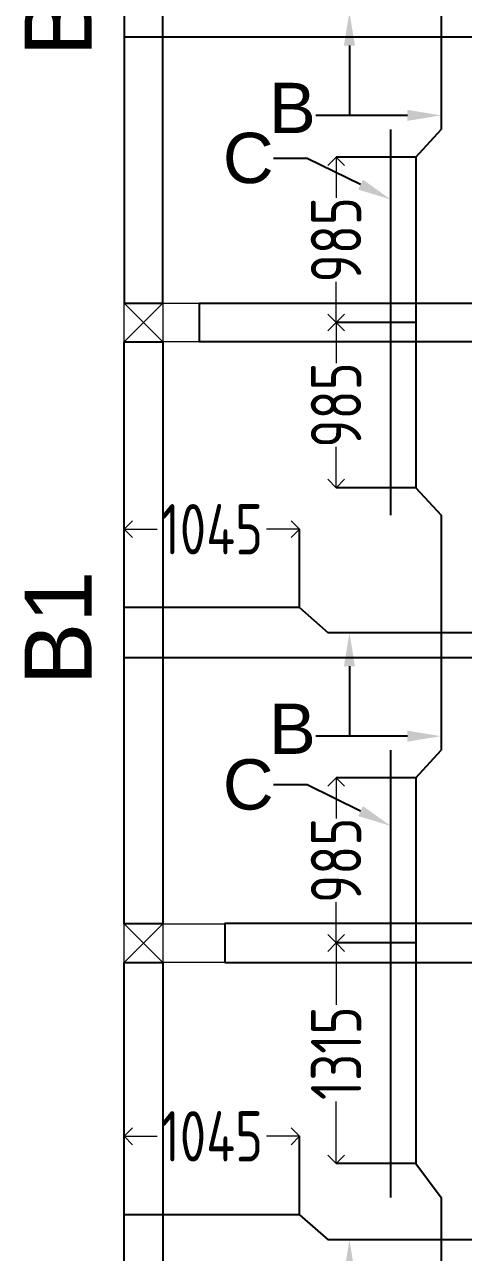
# Model space of a CAD drawing. Header units: inches. Extents: x -605 to 2991212, y -2872845 to 0.
# Drawn here: x 2795425 to 2798039, y -2709838 to -2702518 of the extents above; entities that cross this region are included whole.
import ezdxf
from ezdxf import colors
from ezdxf.entities.mleader import LeaderData, LeaderLine
from ezdxf.enums import TextEntityAlignment as Align
from ezdxf.math import Vec2, Vec3

# ---------------------------------------------------------------- set-up
doc = ezdxf.new("R2010")
doc.units = ezdxf.units.IN
doc.header["$LTSCALE"] = 600
doc.header["$MEASUREMENT"] = 0
doc.layers.add('RC BEAM', color=130, linetype='Continuous')
for name, color, linetype, lineweight in [('rDIMension', 1, 'Continuous', 18), ('rRCC 2', 40, 'Continuous', 15), ('rREINF 1', 1, 'Continuous', 25)]:
    doc.layers.add(name, color=color, linetype=linetype, lineweight=lineweight)
doc.styles.add('DIM', font='geniso.shx', dxfattribs={"width": 0.85})
doc.styles.get("Standard").update_dxf_attribs({"font": 'arial.ttf'})
doc.dimstyles.new('ST-100', dxfattribs={"dimscale": 100, "dimtxt": 2.5, "dimasz": 2, "dimexe": 0.18, "dimexo": 0.0625, "dimgap": 0.2, "dimtad": 0, "dimdec": 0, "dimzin": 0, "dimdsep": 46, "dimtxsty": 'DIM', "dimblk": 'OPEN90', "dimcen": 0.09, "dimclrd": 256, "dimclrt": 7, "dimadec": 0, "dimazin": 0, "dimtfac": 1, "dimtdec": 0, "dimtofl": 0, "dimtmove": 0, "dimatfit": 3, "dimldrblk": 'OPEN90', "dimfxl": 1, "dimtolj": 1, "dimtzin": 0, "dimlwd": -1, "dimarcsym": 0})

# ---------------------------------------------------------------- blocks, each defined once
blk = doc.blocks.new('_Open90')
at = {"color": 0, "linetype": 'ByBlock', "lineweight": -2}
for p, q in [((0, 0), (-1, 0)), ((-0.5, 0.5), (0, 0)), ((0, 0), (-0.5, -0.5))]:
    blk.add_line(p, q, dxfattribs=at)
blk = doc.blocks.new('*D2369')
at = {"layer": 'Defpoints', "color": 0}
for p in [(2796018.1, -2705526.6), (2796018.1, -2705993.8), (2797062.9, -2705993.8)]:
    blk.add_point(p, dxfattribs=at)
at = {"layer": 'rDIMension', "color": 0, "linetype": 'ByBlock', "lineweight": -2}
for p, q in [((2796018.1, -2705993.8), (2796018.1, -2705526.6)), ((2797062.9, -2705993.8), (2797062.9, -2705526.6))]:
    blk.add_line(p, q, dxfattribs=at)
at = {"layer": 'rDIMension'}
for p, q in [((2796118.1, -2705526.6), (2796214.5, -2705526.6)), ((2796962.9, -2705526.6), (2796866.5, -2705526.6))]:
    blk.add_line(p, q, dxfattribs=at)
at = {"layer": 'rDIMension', "xscale": 100, "yscale": 100, "zscale": 100, "rotation": 180}
blk.add_blockref('_Open90', (2796018.1, -2705526.6), dxfattribs=at)
at = {"layer": 'rDIMension', "xscale": 100, "yscale": 100, "zscale": 100}
blk.add_blockref('_Open90', (2797062.9, -2705526.6), dxfattribs=at)
at = {"layer": 'rDIMension', "color": 7, "insert": (2796540.5, -2705526.6), "char_height": 300, "attachment_point": 5, "style": 'DIM'}
blk.add_mtext('\\A1;1045', dxfattribs=at)
blk = doc.blocks.new('*D2373')
at = {"layer": 'Defpoints', "color": 0}
for p in [(2796018.1, -2709145.7), (2796018.1, -2709612.9), (2797062.9, -2709612.9)]:
    blk.add_point(p, dxfattribs=at)
at = {"layer": 'rDIMension', "color": 0, "linetype": 'ByBlock', "lineweight": -2}
for p, q in [((2796018.1, -2709612.9), (2796018.1, -2709145.7)), ((2797062.9, -2709612.9), (2797062.9, -2709145.7))]:
    blk.add_line(p, q, dxfattribs=at)
at = {"layer": 'rDIMension'}
for p, q in [((2796118.1, -2709145.7), (2796214.5, -2709145.7)), ((2796962.9, -2709145.7), (2796866.5, -2709145.7))]:
    blk.add_line(p, q, dxfattribs=at)
at = {"layer": 'rDIMension', "xscale": 100, "yscale": 100, "zscale": 100, "rotation": 180}
blk.add_blockref('_Open90', (2796018.1, -2709145.7), dxfattribs=at)
at = {"layer": 'rDIMension', "xscale": 100, "yscale": 100, "zscale": 100}
blk.add_blockref('_Open90', (2797062.9, -2709145.7), dxfattribs=at)
at = {"layer": 'rDIMension', "color": 7, "insert": (2796540.5, -2709145.7), "char_height": 300, "attachment_point": 5, "style": 'DIM'}
blk.add_mtext('\\A1;1045', dxfattribs=at)
blk = doc.blocks.new('*D2451')
at = {"layer": 'Defpoints', "color": 0}
for p in [(2797756, -2703308.9), (2797280.9, -2704293.8), (2797756, -2704293.8)]:
    blk.add_point(p, dxfattribs=at)
at = {"layer": 'rDIMension', "color": 0, "linetype": 'ByBlock', "lineweight": -2}
for p, q in [((2797756, -2703308.9), (2797280.9, -2703308.9)), ((2797756, -2704293.8), (2797280.9, -2704293.8))]:
    blk.add_line(p, q, dxfattribs=at)
at = {"layer": 'rDIMension'}
for p, q in [((2797280.9, -2703408.9), (2797280.9, -2703551.9)), ((2797280.9, -2704193.8), (2797280.9, -2704050.9))]:
    blk.add_line(p, q, dxfattribs=at)
at = {"layer": 'rDIMension', "xscale": 100, "yscale": 100, "zscale": 100}
for p, rotation in [((2797280.9, -2703308.9), 90), ((2797280.9, -2704293.8), 270)]:
    blk.add_blockref('_Open90', p, dxfattribs=dict(at, rotation=rotation))
at = {"layer": 'rDIMension', "color": 7, "insert": (2797280.9, -2703801.4), "char_height": 300, "attachment_point": 5, "rotation": 90, "style": 'DIM'}
blk.add_mtext('\\A1;985', dxfattribs=at)
blk = doc.blocks.new('*D2454')
at = {"layer": 'Defpoints', "color": 0}
for p in [(2797280.9, -2704293.8), (2797756, -2704293.8), (2797756, -2705278.9)]:
    blk.add_point(p, dxfattribs=at)
at = {"layer": 'rDIMension', "color": 0, "linetype": 'ByBlock', "lineweight": -2}
for p, q in [((2797756, -2704293.8), (2797280.9, -2704293.8)), ((2797756, -2705278.9), (2797280.9, -2705278.9))]:
    blk.add_line(p, q, dxfattribs=at)
at = {"layer": 'rDIMension'}
for p, q in [((2797280.9, -2704393.8), (2797280.9, -2704536.9)), ((2797280.9, -2705178.9), (2797280.9, -2705035.9))]:
    blk.add_line(p, q, dxfattribs=at)
at = {"layer": 'rDIMension', "xscale": 100, "yscale": 100, "zscale": 100}
for p, rotation in [((2797280.9, -2704293.8), 90), ((2797280.9, -2705278.9), 270)]:
    blk.add_blockref('_Open90', p, dxfattribs=dict(at, rotation=rotation))
at = {"layer": 'rDIMension', "color": 7, "insert": (2797280.9, -2704786.4), "char_height": 300, "attachment_point": 5, "rotation": 90, "style": 'DIM'}
blk.add_mtext('\\A1;985', dxfattribs=at)
blk = doc.blocks.new('*D2455')
at = {"layer": 'Defpoints', "color": 0}
for p in [(2797280.9, -2707008.1), (2797756, -2707008.1), (2797756, -2707993)]:
    blk.add_point(p, dxfattribs=at)
at = {"layer": 'rDIMension', "color": 0, "linetype": 'ByBlock', "lineweight": -2}
for p, q in [((2797756, -2707008.1), (2797280.9, -2707008.1)), ((2797756, -2707993), (2797280.9, -2707993))]:
    blk.add_line(p, q, dxfattribs=at)
at = {"layer": 'rDIMension'}
for p, q in [((2797280.9, -2707108.1), (2797280.9, -2707251.1)), ((2797280.9, -2707893), (2797280.9, -2707750.1))]:
    blk.add_line(p, q, dxfattribs=at)
at = {"layer": 'rDIMension', "xscale": 100, "yscale": 100, "zscale": 100}
for p, rotation in [((2797280.9, -2707008.1), 90), ((2797280.9, -2707993), 270)]:
    blk.add_blockref('_Open90', p, dxfattribs=dict(at, rotation=rotation))
at = {"layer": 'rDIMension', "color": 7, "insert": (2797280.9, -2707500.6), "char_height": 300, "attachment_point": 5, "rotation": 90, "style": 'DIM'}
blk.add_mtext('\\A1;985', dxfattribs=at)
blk = doc.blocks.new('*D2456')
at = {"layer": 'Defpoints', "color": 0}
for p in [(2797756, -2707993), (2797280.9, -2709307.7), (2797756, -2709307.7)]:
    blk.add_point(p, dxfattribs=at)
at = {"layer": 'rDIMension', "color": 0, "linetype": 'ByBlock', "lineweight": -2}
for p, q in [((2797756, -2707993), (2797280.9, -2707993)), ((2797756, -2709307.7), (2797280.9, -2709307.7))]:
    blk.add_line(p, q, dxfattribs=at)
at = {"layer": 'rDIMension'}
for p, q in [((2797280.9, -2708093), (2797280.9, -2708362.6)), ((2797280.9, -2709207.7), (2797280.9, -2708938.1))]:
    blk.add_line(p, q, dxfattribs=at)
at = {"layer": 'rDIMension', "xscale": 100, "yscale": 100, "zscale": 100}
for p, rotation in [((2797280.9, -2707993), 90), ((2797280.9, -2709307.7), 270)]:
    blk.add_blockref('_Open90', p, dxfattribs=dict(at, rotation=rotation))
at = {"layer": 'rDIMension', "color": 7, "insert": (2797280.9, -2708650.4), "char_height": 300, "attachment_point": 5, "rotation": 90, "style": 'DIM'}
blk.add_mtext('\\A1;1315', dxfattribs=at)

msp = doc.modelspace()

# ---------------------------------------------------------------- linework, layer by layer
at = {"layer": 'RC BEAM'}
for points in [[(2796018.1, -2704178.8), (2796248.1, -2704178.8), (2796248.1, -2700707.3), (2796018.1, -2700707.3)], [(2802768.2, -2704408.8), (2796468.1, -2704408.8), (2796468.1, -2704178.8), (2802768.2, -2704178.8)], [(2796248.1, -2707878.8), (2796018.1, -2707878.8), (2796018.1, -2704408.8), (2796248.1, -2704408.8)], [(2796618.1, -2708108.8), (2802618.2, -2708108.8), (2802618.2, -2707877.3), (2796618.1, -2707877.3)], [(2796248.1, -2712896.2), (2796018.1, -2712896.2), (2796018.1, -2708108.8), (2796248.1, -2708108.8)]]:
    msp.add_lwpolyline(points, close=True, dxfattribs=at)
at = {"layer": 'RC BEAM', "color": 1}
for points in [[(2797906, -2701741.7), (2797906, -2703144.4)], [(2799618.1, -2702593), (2796018.1, -2702593)], [(2797606, -2703144.4), (2797606, -2705443.2)], [(2797756, -2703308.9), (2797906, -2703144.4)], [(2797756, -2703308.9), (2797756, -2704293.8)], [(2797756, -2704293.8), (2797756, -2705278.9)], [(2797756, -2705278.9), (2797906, -2705443.2)], [(2797906, -2705443.2), (2797906, -2706843.9)], [(2797062.9, -2705993.8), (2796018.1, -2705993.8)], [(2797062.9, -2705993.8), (2797233, -2706143.8)], [(2798517.3, -2706143.8), (2797233, -2706143.8)], [(2799618.1, -2706293.8), (2796018.1, -2706293.8)], [(2797606, -2706843.9), (2797606, -2709509.7)], [(2797756, -2707008.1), (2797906, -2706843.9)], [(2797756, -2707008.1), (2797756, -2707993)], [(2797756, -2707993), (2797756, -2709307.7)], [(2797756, -2709307.7), (2797906, -2709509.7)], [(2797906, -2709509.7), (2797906, -2711494.3)], [(2797062.9, -2709612.9), (2796018.1, -2709612.9)], [(2797062.9, -2709612.9), (2797233, -2709762.9)], [(2798517.3, -2709762.9), (2797233, -2709762.9)]]:
    msp.add_lwpolyline(points, dxfattribs=at)
at = {"layer": 'rRCC 2', "color": 6}
for p, q in [((2796018.1, -2704178.8), (2796248.1, -2704408.8)), ((2796018.1, -2704408.8), (2796248.1, -2704178.8)), ((2796018.1, -2707878.8), (2796248.1, -2708108.8)), ((2796018.1, -2708108.8), (2796248.1, -2707878.8))]:
    msp.add_line(p, q, dxfattribs=at)
for points in [[(2796018.1, -2704408.8), (2796018.1, -2704178.8), (2796468.1, -2704178.8), (2796468.1, -2704408.8)], [(2796018.1, -2704178.8), (2796248.1, -2704178.8), (2796248.1, -2704408.8), (2796018.1, -2704408.8)], [(2796018.1, -2708108.8), (2796018.1, -2707878.8), (2796618.1, -2707878.8), (2796618.1, -2708108.8)], [(2796018.1, -2707878.8), (2796248.1, -2707878.8), (2796248.1, -2708108.8), (2796018.1, -2708108.8)]]:
    msp.add_lwpolyline(points, close=True, dxfattribs=at)

# ---------------------------------------------------------------- texts
at = {"layer": 'rRCC 2'}
for p in [(2795625.3, -2702366), (2795625.3, -2706115.5)]:
    msp.add_text('B1', height=400, rotation=90, dxfattribs=at).set_placement(p, align=Align.MIDDLE_CENTER)

# ---------------------------------------------------------------- dimensions: what is measured, and where the dimension line sits
at = {"layer": 'rDIMension', "color": 1, "linetype": 'ByBlock'}
for base, p1, p2, picture, middle in [((2797280.9, -2704293.8), (2797756, -2703308.9), (2797756, -2704293.8), '*D2451', (2797280.9, -2703801.4)), ((2797280.9, -2704293.8), (2797756, -2705278.9), (2797756, -2704293.8), '*D2454', (2797280.9, -2704786.4)), ((2797280.9, -2707008.1), (2797756, -2707993), (2797756, -2707008.1), '*D2455', (2797280.9, -2707500.6)), ((2797280.9, -2709307.7), (2797756, -2707993), (2797756, -2709307.7), '*D2456', (2797280.9, -2708650.4))]:
    dim = msp.add_linear_dim(base=base, p1=p1, p2=p2, angle=90, dimstyle='ST-100', override={"dimtxt": 3, "dimasz": 1, "dimexe": 0, "dimexo": 0, "dimblk": 'Open90', "dimtmove": 1, "dimfxl": 1.25, "dimtfillclr": 256, "dimarcsym": 2}, dxfattribs=at)
    dim.commit()
    dim.dimension.update_dxf_attribs({"geometry": picture, "text_midpoint": middle})
for base, p1, p2, picture, middle in [((2796018.1, -2705526.6), (2797062.9, -2705993.8), (2796018.1, -2705993.8), '*D2369', (2796540.5, -2705526.6)), ((2796018.1, -2709145.7), (2797062.9, -2709612.9), (2796018.1, -2709612.9), '*D2373', (2796540.5, -2709145.7))]:
    dim = msp.add_linear_dim(base=base, p1=p1, p2=p2, dimstyle='ST-100', override={"dimtxt": 3, "dimasz": 1, "dimexe": 0, "dimexo": 0, "dimblk": 'Open90', "dimtmove": 1, "dimfxl": 1.25, "dimtfillclr": 256, "dimarcsym": 2}, dxfattribs=at)
    dim.commit()
    dim.dimension.update_dxf_attribs({"geometry": picture, "text_midpoint": middle})

# ---------------------------------------------------------------- leaders
at = {"layer": 'rREINF 1', "color": 3, "linetype": 'ByBlock'}
ml = msp.add_multileader_mtext('Standard', dxfattribs=at)
ml.set_content('B', color=3)
ml.set_leader_properties()
ml.build(insert=Vec2(0, 0))
ml.multileader.update_dxf_attribs({"text_top_attachment_type": 0, "text_bottom_attachment_type": 0, "dogleg_length": 200, "arrow_head_size": 200})
ctx = ml.context
ctx.base_point, ctx.char_height, ctx.arrow_head_size, ctx.landing_gap_size, ctx.plane_origin = Vec3(2796933.6, -2703059.4), 300, 200, 0.09, Vec3(2797394.5, -2702466.2)
ctx.text_align_type = 2
notes = []
notes.append((ctx, [(0, (1, 1, 0), (2797360.4, -2703059.4), (-1, 0), 200, [(0, [(2797360.4, -2702443)], 256, [])])]))
ctx.mtext.insert, ctx.mtext.alignment, ctx.mtext.flow_direction = Vec3(2797160.3, -2702865), 3, 5
ml = msp.add_multileader_mtext('Standard', dxfattribs=at)
ml.set_content('', color=3)
ml.set_leader_properties()
ml.build(insert=Vec2(0, 0))
ml.multileader.update_dxf_attribs({"text_top_attachment_type": 0, "text_bottom_attachment_type": 0, "dogleg_length": 200, "arrow_head_size": 200})
ctx = ml.context
ctx.base_point, ctx.char_height, ctx.arrow_head_size, ctx.landing_gap_size, ctx.plane_origin = Vec3(2797160.2, -2703059.4), 300, 200, 0.09, Vec3(2797963.7, -2703059.4)
ctx.text_align_type = 2
notes.append((ctx, [(0, (1, 1, 0), (2797360.4, -2703059.4), (-1, 0), 200, [(0, [(2797906, -2703059.4)], 256, [])])]))
ctx.mtext.insert, ctx.mtext.alignment, ctx.mtext.flow_direction = Vec3(2797160.3, -2702909.4), 3, 5
ml = msp.add_multileader_mtext('Standard', dxfattribs=at)
ml.set_content('C', color=3)
ml.set_leader_properties()
ml.build(insert=Vec2(0, 0))
ml.multileader.update_dxf_attribs({"text_top_attachment_type": 0, "text_bottom_attachment_type": 0, "dogleg_length": 200, "arrow_head_size": 200})
ctx = ml.context
ctx.base_point, ctx.char_height, ctx.arrow_head_size, ctx.landing_gap_size, ctx.plane_origin = Vec3(2796643.5, -2703315.8), 300, 200, 0.09, Vec3(2797184.6, -2704048.3)
ctx.text_align_type = 2
notes.append((ctx, [(1, (1, 1, 0), (2797108.9, -2703315.8), (-1, 0), 200, [(0, [(2797606, -2703560.5)], 256, [])])]))
ctx.mtext.insert, ctx.mtext.alignment, ctx.mtext.flow_direction = Vec3(2796908.8, -2703163.2), 3, 5
ml = msp.add_multileader_mtext('Standard', dxfattribs=at)
ml.set_content('B', color=3)
ml.set_leader_properties()
ml.build(insert=Vec2(0, 0))
ml.multileader.update_dxf_attribs({"text_top_attachment_type": 0, "text_bottom_attachment_type": 0, "dogleg_length": 200, "arrow_head_size": 200})
ctx = ml.context
ctx.base_point, ctx.char_height, ctx.arrow_head_size, ctx.landing_gap_size, ctx.plane_origin = Vec3(2796933.6, -2706760.2), 300, 200, 0.09, Vec3(2797394.5, -2706167)
ctx.text_align_type = 2
notes.append((ctx, [(0, (1, 1, 0), (2797360.4, -2706760.2), (-1, 0), 200, [(0, [(2797360.4, -2706143.8)], 256, [])])]))
ctx.mtext.insert, ctx.mtext.alignment, ctx.mtext.flow_direction = Vec3(2797160.3, -2706565.8), 3, 5
ml = msp.add_multileader_mtext('Standard', dxfattribs=at)
ml.set_content('', color=3)
ml.set_leader_properties()
ml.build(insert=Vec2(0, 0))
ml.multileader.update_dxf_attribs({"text_top_attachment_type": 0, "text_bottom_attachment_type": 0, "dogleg_length": 200, "arrow_head_size": 200})
ctx = ml.context
ctx.base_point, ctx.char_height, ctx.arrow_head_size, ctx.landing_gap_size, ctx.plane_origin = Vec3(2797160.2, -2706760.2), 300, 200, 0.09, Vec3(2797963.7, -2706760.2)
ctx.text_align_type = 2
notes.append((ctx, [(0, (1, 1, 0), (2797360.4, -2706760.2), (-1, 0), 200, [(0, [(2797906, -2706760.2)], 256, [])])]))
ctx.mtext.insert, ctx.mtext.alignment, ctx.mtext.flow_direction = Vec3(2797160.3, -2706610.2), 3, 5
ml = msp.add_multileader_mtext('Standard', dxfattribs=at)
ml.set_content('C', color=3)
ml.set_leader_properties()
ml.build(insert=Vec2(0, 0))
ml.multileader.update_dxf_attribs({"text_top_attachment_type": 0, "text_bottom_attachment_type": 0, "dogleg_length": 200, "arrow_head_size": 200})
ctx = ml.context
ctx.base_point, ctx.char_height, ctx.arrow_head_size, ctx.landing_gap_size, ctx.plane_origin = Vec3(2796643.5, -2707050.4), 300, 200, 0.09, Vec3(2797184.6, -2707782.9)
ctx.text_align_type = 2
notes.append((ctx, [(1, (1, 1, 0), (2797108.9, -2707050.4), (-1, 0), 200, [(0, [(2797606, -2707295.1)], 256, [])])]))
ctx.mtext.insert, ctx.mtext.alignment, ctx.mtext.flow_direction = Vec3(2796908.8, -2706897.8), 3, 5
ml = msp.add_multileader_mtext('Standard', dxfattribs=at)
ml.set_content('B', color=3)
ml.set_leader_properties()
ml.build(insert=Vec2(0, 0))
ml.multileader.update_dxf_attribs({"text_top_attachment_type": 0, "text_bottom_attachment_type": 0, "dogleg_length": 200, "arrow_head_size": 200})
ctx = ml.context
ctx.base_point, ctx.char_height, ctx.arrow_head_size, ctx.landing_gap_size, ctx.plane_origin = Vec3(2796933.6, -2710379.3), 300, 200, 0.09, Vec3(2797394.5, -2709786.1)
ctx.text_align_type = 2
notes.append((ctx, [(0, (1, 1, 0), (2797360.4, -2710379.3), (-1, 0), 200, [(0, [(2797360.4, -2709762.9)], 256, [])])]))
ctx.mtext.insert, ctx.mtext.alignment, ctx.mtext.flow_direction = Vec3(2797160.3, -2710184.9), 3, 5
for ctx, leaders in notes:
    for number, flags, end, landing, length, lines in leaders:
        leader = LeaderData()
        leader.index, (leader.has_last_leader_line, leader.has_dogleg_vector, leader.attachment_direction) = number, flags
        leader.last_leader_point, leader.dogleg_vector, leader.dogleg_length = Vec3(end), Vec3(landing), length
        for number, points, colour, breaks in lines:
            line = LeaderLine()
            line.index, line.vertices, line.color, line.breaks = number, Vec3.list(points), colors.encode_raw_color(colour), breaks
            leader.lines.append(line)
        ctx.leaders.append(leader)

doc.saveas('drawing.dxf')
